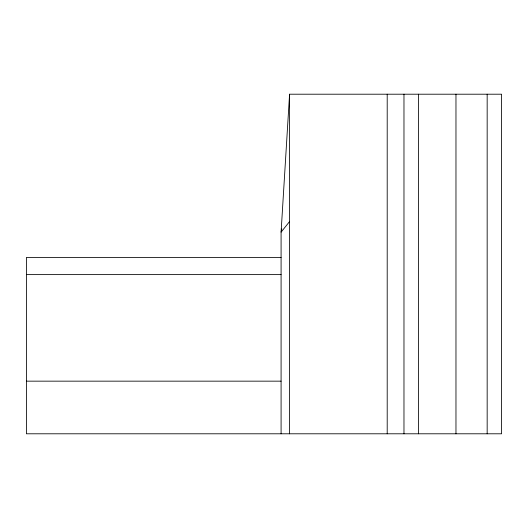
<?xml version="1.0" encoding="UTF-8"?>
<svg xmlns="http://www.w3.org/2000/svg" width="528" height="528" viewBox="0 0 528 528"><rect width="100%" height="100%" fill="white"/><g stroke="black" fill="none" stroke-linecap="round" stroke-linejoin="round"><path stroke-width="0.79" d="M281.087 257.446L26.4 257.446L26.4 433.792L501.6 433.792L501.6 94.208L289.575 94.208L281.087 232.162L281.087 433.792M281.774 228.934L281.087 232.162L289.575 221.555M26.4 274.613L281.087 274.613M26.4 381.157L281.087 381.157M487.166 94.208L487.166 433.792M455.968 94.208L455.968 433.792M418.4 94.208L418.4 433.792M403.973 94.208L403.973 433.792M387.202 94.208L387.202 433.792M289.575 94.208L289.575 433.792"/></g></svg>
